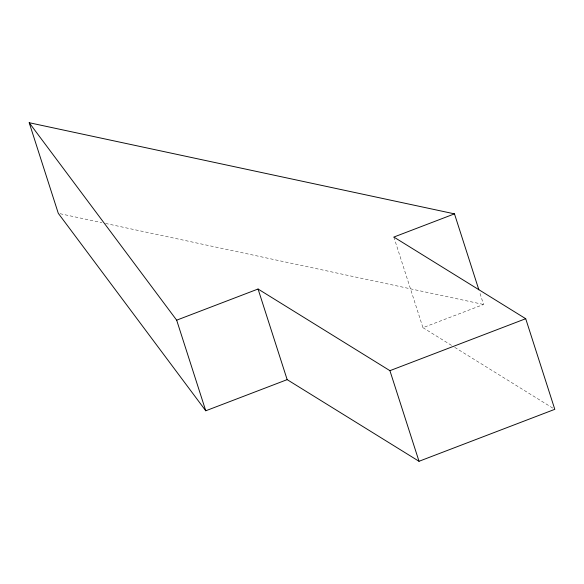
<?xml version="1.0" encoding="UTF-8"?>
<svg xmlns="http://www.w3.org/2000/svg" width="584" height="584" viewBox="0 0 584 584"><rect width="100%" height="100%" fill="white"/><g stroke="black" fill="none" stroke-linecap="round" stroke-linejoin="round"><path stroke-width="0.44" stroke-dasharray="2.92 2.19" d="M393.85 237.06L422.94 327.675L483.567 304.476L479.69 292.394M60.079 213.707L101.981 222.686M105.543 223.453L483.567 304.476M422.94 327.675L451.644 345.443M454.746 347.363L553.245 408.369"/><path stroke-width="0.88" d="M454.476 213.861L29.2 122.713L176.667 320.171L258.062 289.022L389.922 370.672L419.02 461.287L554.8 409.326L525.709 318.711L393.85 237.06L454.476 213.861L478.858 289.803M29.2 122.713L58.29 213.328L205.758 410.786L287.16 379.636L419.02 461.287M389.922 370.672L525.709 318.711M258.062 289.022L287.16 379.636M176.667 320.171L205.758 410.786"/></g></svg>
